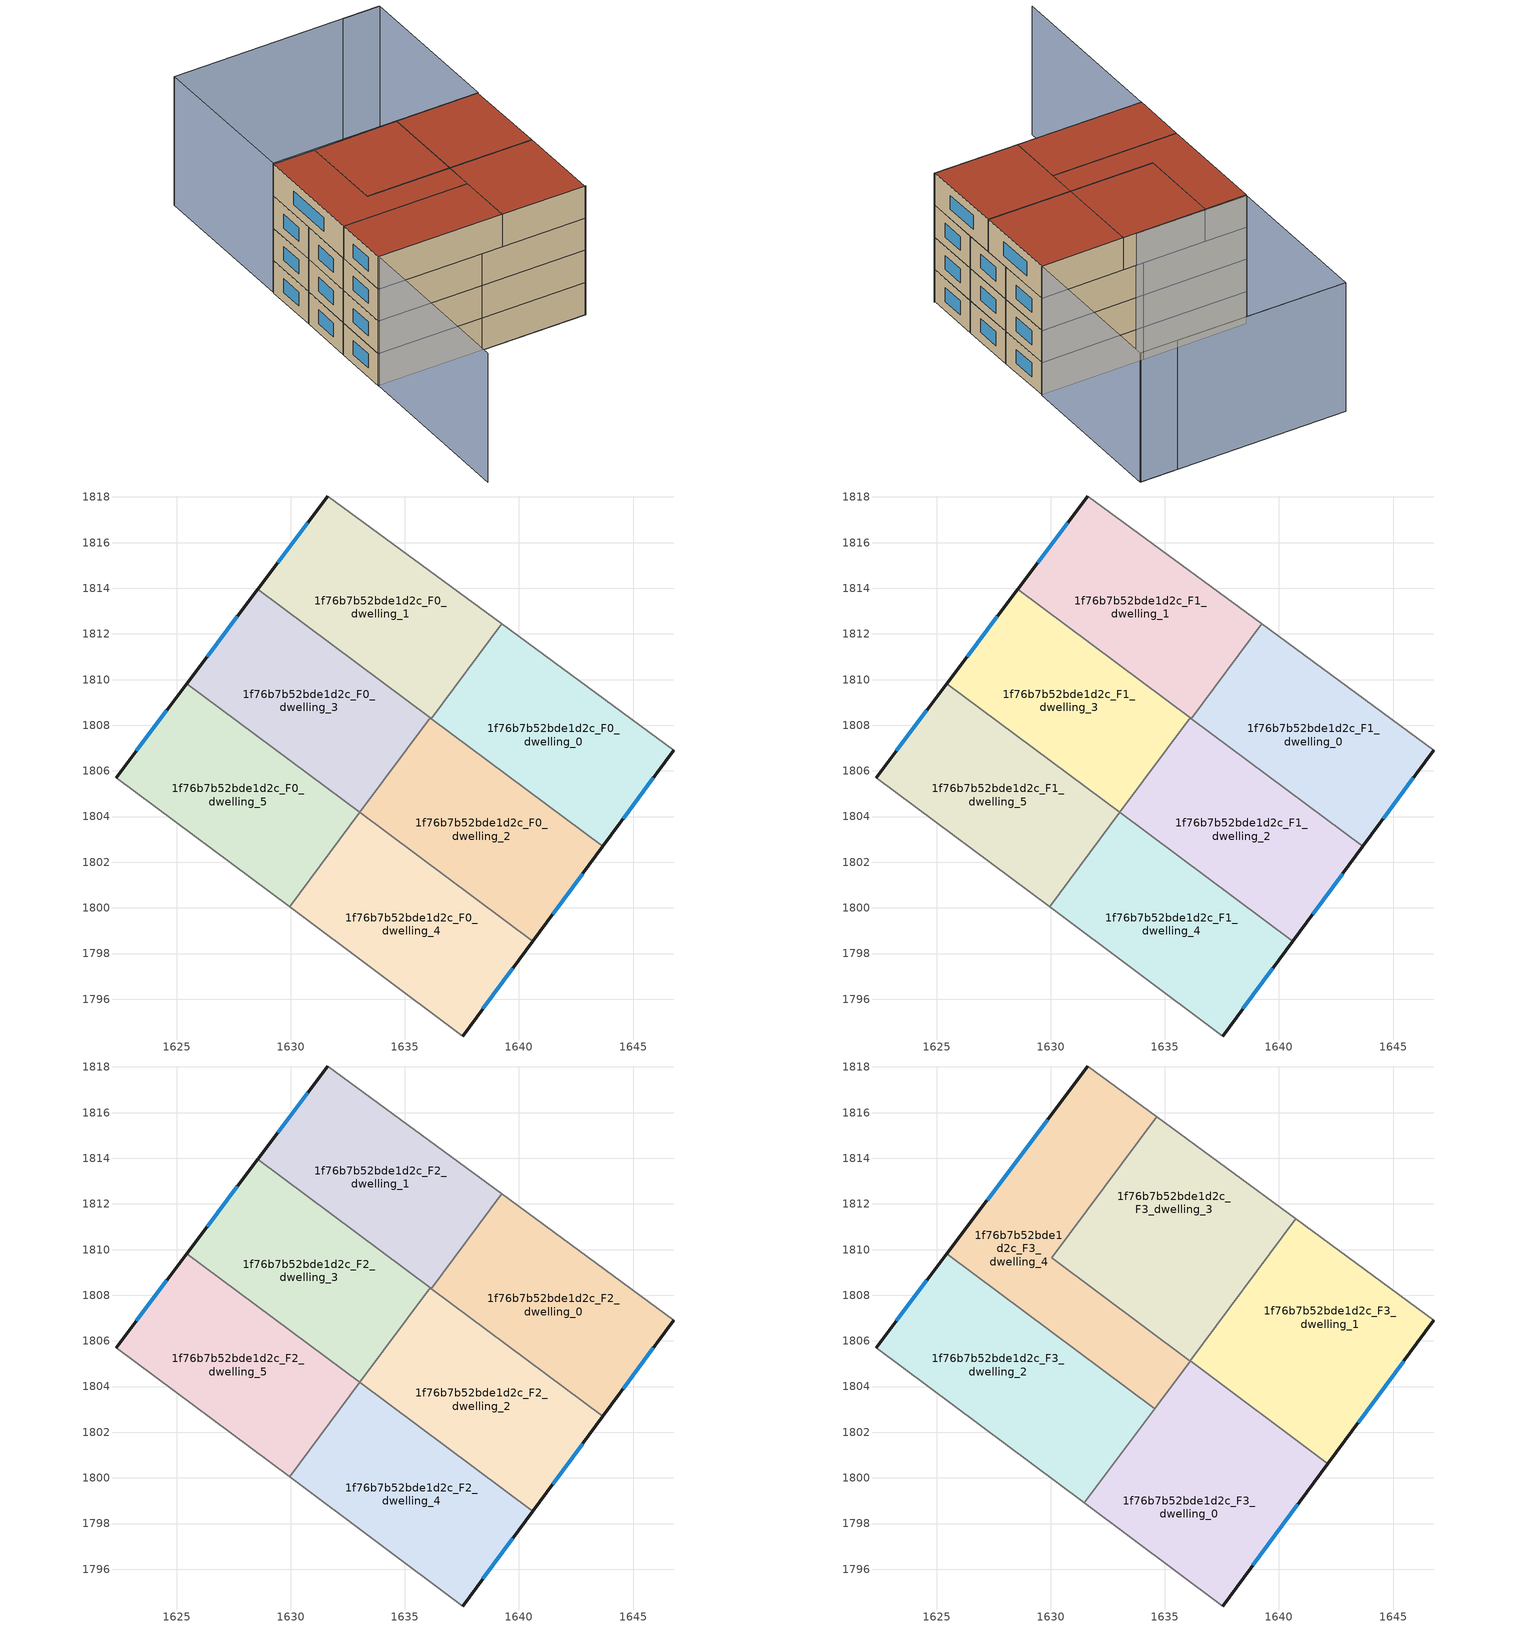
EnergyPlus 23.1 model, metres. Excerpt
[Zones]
1f76b7b52bde1d2c_F0_dwelling_0
 floor ground (EU_floor_Construction): 1646.78,1806.91 1643.67,1802.69 1636.16,1808.29 1639.25,1812.44 z0
 wall outside (EU_wall_Construction): 1643.67,1802.69 1646.78,1806.91 z0:3
 wall to 1f76b7b52bde1d2c_F0_dwelling_1 (EU_wall_Construction): 1639.25,1812.44 1636.16,1808.29 z0:3
 wall adiabatic (EU_wall_Construction): 1646.78,1806.91 1639.25,1812.44 z0:3
 wall to 1f76b7b52bde1d2c_F0_dwelling_2 (EU_wall_Construction): 1636.16,1808.29 1643.67,1802.69 z0:3
 window (EU_Window_Construction): 1644.56,1803.9 1645.89,1805.71 z0.86:2.14
1f76b7b52bde1d2c_F0_dwelling_1
 floor ground (EU_floor_Construction): 1639.25,1812.44 1636.16,1808.29 1628.56,1813.96 1631.63,1818.04 z0
 wall outside (EU_wall_Construction): 1631.63,1818.04 1628.56,1813.96 z0:3
 wall adiabatic (EU_wall_Construction): 1639.25,1812.44 1631.63,1818.04 z0:3
 wall to 1f76b7b52bde1d2c_F0_dwelling_3 (EU_wall_Construction): 1628.56,1813.96 1636.11,1808.32 z0:3
 wall to 1f76b7b52bde1d2c_F0_dwelling_2 (EU_wall_Construction): 1636.11,1808.32 1636.16,1808.29 z0:3
 window (EU_Window_Construction): 1630.75,1816.87 1629.43,1815.12 z0.86:2.14
1f76b7b52bde1d2c_F0_dwelling_2
 floor ground (EU_floor_Construction): 1643.67,1802.69 1640.6,1798.54 1633.03,1804.18 1636.11,1808.32 z0
 wall outside (EU_wall_Construction): 1640.6,1798.54 1643.67,1802.69 z0:3
 wall to 1f76b7b52bde1d2c_F0_dwelling_3 (EU_wall_Construction): 1636.11,1808.32 1633.03,1804.18 z0:3
 wall to 1f76b7b52bde1d2c_F0_dwelling_4 (EU_wall_Construction): 1633.03,1804.18 1640.6,1798.54 z0:3
 window (EU_Window_Construction): 1641.48,1799.72 1642.79,1801.5 z0.86:2.14
1f76b7b52bde1d2c_F0_dwelling_3
 floor ground (EU_floor_Construction): 1636.11,1808.32 1633.03,1804.18 1625.45,1809.83 1628.56,1813.96 z0
 wall outside (EU_wall_Construction): 1628.56,1813.96 1625.45,1809.83 z0:3
 wall to 1f76b7b52bde1d2c_F0_dwelling_5 (EU_wall_Construction): 1625.45,1809.83 1633.03,1804.18 z0:3
 window (EU_Window_Construction): 1627.67,1812.78 1626.34,1811.01 z0.86:2.14
1f76b7b52bde1d2c_F0_dwelling_4
 floor ground (EU_floor_Construction): 1640.6,1798.54 1637.55,1794.39 1629.95,1800.05 1633.03,1804.18 z0
 wall outside (EU_wall_Construction): 1637.55,1794.39 1640.6,1798.54 z0:3
 wall to 1f76b7b52bde1d2c_F0_dwelling_5 (EU_wall_Construction): 1633.03,1804.18 1629.95,1800.05 z0:3
 wall adiabatic (EU_wall_Construction): 1629.95,1800.05 1637.55,1794.39 z0:3
 window (EU_Window_Construction): 1638.42,1795.57 1639.73,1797.35 z0.86:2.14
1f76b7b52bde1d2c_F0_dwelling_5
 floor ground (EU_floor_Construction): 1633.03,1804.18 1629.95,1800.05 1622.36,1805.71 1625.45,1809.83 z0
 wall outside (EU_wall_Construction): 1625.45,1809.83 1622.36,1805.71 z0:3
 wall adiabatic (EU_wall_Construction): 1622.36,1805.71 1629.95,1800.05 z0:3
 window (EU_Window_Construction): 1624.57,1808.65 1623.24,1806.89 z0.86:2.14
1f76b7b52bde1d2c_F1_dwelling_0
 floor to 1f76b7b52bde1d2c_F0_dwelling_0 (EU_floor_Construction): 1646.78,1806.91 1643.67,1802.69 1636.16,1808.29 1639.25,1812.44 z3
 wall outside (EU_wall_Construction): 1643.67,1802.69 1646.78,1806.91 z3:6
 wall to 1f76b7b52bde1d2c_F1_dwelling_1 (EU_wall_Construction): 1639.25,1812.44 1636.16,1808.29 z3:6
 wall adiabatic (EU_wall_Construction): 1646.78,1806.91 1639.25,1812.44 z3:6
 wall to 1f76b7b52bde1d2c_F1_dwelling_2 (EU_wall_Construction): 1636.16,1808.29 1643.67,1802.69 z3:6
 window (EU_Window_Construction): 1644.56,1803.9 1645.89,1805.71 z3.86:5.14
1f76b7b52bde1d2c_F1_dwelling_1
 floor to 1f76b7b52bde1d2c_F0_dwelling_1 (EU_floor_Construction): 1639.25,1812.44 1636.16,1808.29 1628.56,1813.96 1631.63,1818.04 z3
 wall outside (EU_wall_Construction): 1631.63,1818.04 1628.56,1813.96 z3:6
 wall adiabatic (EU_wall_Construction): 1639.25,1812.44 1631.63,1818.04 z3:6
 wall to 1f76b7b52bde1d2c_F1_dwelling_3 (EU_wall_Construction): 1628.56,1813.96 1636.11,1808.32 z3:6
 wall to 1f76b7b52bde1d2c_F1_dwelling_2 (EU_wall_Construction): 1636.11,1808.32 1636.16,1808.29 z3:6
 window (EU_Window_Construction): 1630.75,1816.87 1629.43,1815.12 z3.86:5.14
1f76b7b52bde1d2c_F1_dwelling_2
 floor to 1f76b7b52bde1d2c_F0_dwelling_2 (EU_floor_Construction): 1643.67,1802.69 1640.6,1798.54 1633.03,1804.18 1636.11,1808.32 z3
 wall outside (EU_wall_Construction): 1640.6,1798.54 1643.67,1802.69 z3:6
 wall to 1f76b7b52bde1d2c_F1_dwelling_3 (EU_wall_Construction): 1636.11,1808.32 1633.03,1804.18 z3:6
 wall to 1f76b7b52bde1d2c_F1_dwelling_4 (EU_wall_Construction): 1633.03,1804.18 1640.6,1798.54 z3:6
 window (EU_Window_Construction): 1641.48,1799.72 1642.79,1801.5 z3.86:5.14
1f76b7b52bde1d2c_F1_dwelling_3
 floor to 1f76b7b52bde1d2c_F0_dwelling_3 (EU_floor_Construction): 1636.11,1808.32 1633.03,1804.18 1625.45,1809.83 1628.56,1813.96 z3
 wall outside (EU_wall_Construction): 1628.56,1813.96 1625.45,1809.83 z3:6
 wall to 1f76b7b52bde1d2c_F1_dwelling_5 (EU_wall_Construction): 1625.45,1809.83 1633.03,1804.18 z3:6
 window (EU_Window_Construction): 1627.67,1812.78 1626.34,1811.01 z3.86:5.14
1f76b7b52bde1d2c_F1_dwelling_4
 floor to 1f76b7b52bde1d2c_F0_dwelling_4 (EU_floor_Construction): 1640.6,1798.54 1637.55,1794.39 1629.95,1800.05 1633.03,1804.18 z3
 wall outside (EU_wall_Construction): 1637.55,1794.39 1640.6,1798.54 z3:6
 wall to 1f76b7b52bde1d2c_F1_dwelling_5 (EU_wall_Construction): 1633.03,1804.18 1629.95,1800.05 z3:6
 wall adiabatic (EU_wall_Construction): 1629.95,1800.05 1637.55,1794.39 z3:6
 window (EU_Window_Construction): 1638.42,1795.57 1639.73,1797.35 z3.86:5.14
1f76b7b52bde1d2c_F1_dwelling_5
 floor to 1f76b7b52bde1d2c_F0_dwelling_5 (EU_floor_Construction): 1633.03,1804.18 1629.95,1800.05 1622.36,1805.71 1625.45,1809.83 z3
 wall outside (EU_wall_Construction): 1625.45,1809.83 1622.36,1805.71 z3:6
 wall adiabatic (EU_wall_Construction): 1622.36,1805.71 1629.95,1800.05 z3:6
 window (EU_Window_Construction): 1624.57,1808.65 1623.24,1806.89 z3.86:5.14
1f76b7b52bde1d2c_F2_dwelling_0
 floor to 1f76b7b52bde1d2c_F1_dwelling_0 (EU_floor_Construction): 1646.78,1806.91 1643.67,1802.69 1636.16,1808.29 1639.25,1812.44 z6
 wall outside (EU_wall_Construction): 1643.67,1802.69 1646.78,1806.91 z6:9
 wall to 1f76b7b52bde1d2c_F2_dwelling_1 (EU_wall_Construction): 1639.25,1812.44 1636.16,1808.29 z6:9
 wall adiabatic (EU_wall_Construction): 1646.78,1806.91 1639.25,1812.44 z6:9
 wall to 1f76b7b52bde1d2c_F2_dwelling_2 (EU_wall_Construction): 1636.16,1808.29 1643.67,1802.69 z6:9
 window (EU_Window_Construction): 1644.56,1803.9 1645.89,1805.71 z6.86:8.14
1f76b7b52bde1d2c_F2_dwelling_1
 floor to 1f76b7b52bde1d2c_F1_dwelling_1 (EU_floor_Construction): 1639.25,1812.44 1636.16,1808.29 1628.56,1813.96 1631.63,1818.04 z6
 wall outside (EU_wall_Construction): 1631.63,1818.04 1628.56,1813.96 z6:9
 wall adiabatic (EU_wall_Construction): 1639.25,1812.44 1631.63,1818.04 z6:9
 wall to 1f76b7b52bde1d2c_F2_dwelling_3 (EU_wall_Construction): 1628.56,1813.96 1636.11,1808.32 z6:9
 wall to 1f76b7b52bde1d2c_F2_dwelling_2 (EU_wall_Construction): 1636.11,1808.32 1636.16,1808.29 z6:9
 window (EU_Window_Construction): 1630.75,1816.87 1629.43,1815.12 z6.86:8.14
1f76b7b52bde1d2c_F2_dwelling_2
 floor to 1f76b7b52bde1d2c_F1_dwelling_2 (EU_floor_Construction): 1643.67,1802.69 1640.6,1798.54 1633.03,1804.18 1636.11,1808.32 z6
 wall outside (EU_wall_Construction): 1640.6,1798.54 1643.67,1802.69 z6:9
 wall to 1f76b7b52bde1d2c_F2_dwelling_3 (EU_wall_Construction): 1636.11,1808.32 1633.03,1804.18 z6:9
 wall to 1f76b7b52bde1d2c_F2_dwelling_4 (EU_wall_Construction): 1633.03,1804.18 1640.6,1798.54 z6:9
 window (EU_Window_Construction): 1641.48,1799.72 1642.79,1801.5 z6.86:8.14
 ceiling adiabatic (EU_roof_Construction): 1636.1,1805.12 1637.64,1807.18 1636.11,1808.32 1634.57,1806.26 z9
1f76b7b52bde1d2c_F2_dwelling_3
 floor to 1f76b7b52bde1d2c_F1_dwelling_3 (EU_floor_Construction): 1636.11,1808.32 1633.03,1804.18 1625.45,1809.83 1628.56,1813.96 z6
 wall outside (EU_wall_Construction): 1628.56,1813.96 1625.45,1809.83 z6:9
 wall to 1f76b7b52bde1d2c_F2_dwelling_5 (EU_wall_Construction): 1625.45,1809.83 1633.03,1804.18 z6:9
 window (EU_Window_Construction): 1627.67,1812.78 1626.34,1811.01 z6.86:8.14
 ceiling adiabatic (EU_roof_Construction): 1634.57,1806.26 1636.11,1808.32 1631.58,1811.7 1630.05,1809.63 z9
1f76b7b52bde1d2c_F2_dwelling_4
 floor to 1f76b7b52bde1d2c_F1_dwelling_4 (EU_floor_Construction): 1640.6,1798.54 1637.55,1794.39 1629.95,1800.05 1633.03,1804.18 z6
 wall outside (EU_wall_Construction): 1637.55,1794.39 1640.6,1798.54 z6:9
 wall to 1f76b7b52bde1d2c_F2_dwelling_5 (EU_wall_Construction): 1633.03,1804.18 1629.95,1800.05 z6:9
 wall adiabatic (EU_wall_Construction): 1629.95,1800.05 1637.55,1794.39 z6:9
 window (EU_Window_Construction): 1638.42,1795.57 1639.73,1797.35 z6.86:8.14
1f76b7b52bde1d2c_F2_dwelling_5
 floor to 1f76b7b52bde1d2c_F1_dwelling_5 (EU_floor_Construction): 1633.03,1804.18 1629.95,1800.05 1622.36,1805.71 1625.45,1809.83 z6
 wall outside (EU_wall_Construction): 1625.45,1809.83 1622.36,1805.71 z6:9
 wall adiabatic (EU_wall_Construction): 1622.36,1805.71 1629.95,1800.05 z6:9
 window (EU_Window_Construction): 1624.57,1808.65 1623.24,1806.89 z6.86:8.14
1f76b7b52bde1d2c_F3_dwelling_0
 floor to 1f76b7b52bde1d2c_F2_dwelling_4 (EU_floor_Construction): 1640.6,1798.54 1637.55,1794.39 1631.48,1798.92 1634.56,1803.04 z9
 floor to 1f76b7b52bde1d2c_F2_dwelling_2 (EU_floor_Construction): 1642.14,1800.62 1640.6,1798.54 1634.56,1803.04 1636.1,1805.12 z9
 wall outside (EU_wall_Construction): 1637.55,1794.39 1642.14,1800.62 z9:12
 wall adiabatic (EU_wall_Construction): 1631.48,1798.92 1637.55,1794.39 z9:12
 wall to 1f76b7b52bde1d2c_F3_dwelling_2 (EU_wall_Construction): 1634.55,1803.04 1631.48,1798.92 z9:12
 wall to 1f76b7b52bde1d2c_F3_dwelling_1 (EU_wall_Construction): 1642.14,1800.62 1636.1,1805.12 z9:12
 wall to 1f76b7b52bde1d2c_F3_dwelling_4 (EU_wall_Construction): 1636.1,1805.12 1634.55,1803.04 z9:12
 window (EU_Window_Construction): 1638.86,1796.17 1640.83,1798.84 z9.86:11.14
 roof outside (EU_roof_Construction): 1637.55,1794.39 1642.14,1800.62 1636.1,1805.12 1631.48,1798.92 z12
1f76b7b52bde1d2c_F3_dwelling_1
 floor to 1f76b7b52bde1d2c_F2_dwelling_0 (EU_floor_Construction): 1646.78,1806.91 1643.67,1802.69 1637.64,1807.18 1640.74,1811.34 z9
 floor to 1f76b7b52bde1d2c_F2_dwelling_2 (EU_floor_Construction): 1643.67,1802.69 1642.14,1800.62 1636.1,1805.12 1637.64,1807.18 z9
 wall outside (EU_wall_Construction): 1642.14,1800.62 1646.78,1806.91 z9:12
 wall adiabatic (EU_wall_Construction): 1646.78,1806.91 1640.74,1811.34 z9:12
 wall to 1f76b7b52bde1d2c_F3_dwelling_3 (EU_wall_Construction): 1640.74,1811.34 1636.1,1805.12 z9:12
 window (EU_Window_Construction): 1643.47,1802.42 1645.45,1805.12 z9.86:11.14
 roof outside (EU_roof_Construction): 1642.14,1800.62 1646.78,1806.91 1640.74,1811.34 1636.1,1805.12 z12
1f76b7b52bde1d2c_F3_dwelling_2
 floor to 1f76b7b52bde1d2c_F2_dwelling_5 (EU_floor_Construction): 1633.03,1804.18 1629.95,1800.05 1622.36,1805.71 1625.45,1809.83 z9
 floor to 1f76b7b52bde1d2c_F2_dwelling_4 (EU_floor_Construction): 1634.55,1803.04 1631.48,1798.92 1629.95,1800.05 1633.03,1804.18 z9
 wall outside (EU_wall_Construction): 1625.45,1809.83 1622.36,1805.71 z9:12
 wall to 1f76b7b52bde1d2c_F3_dwelling_4 (EU_wall_Construction): 1634.55,1803.04 1625.45,1809.83 z9:12
 wall adiabatic (EU_wall_Construction): 1622.36,1805.71 1631.48,1798.92 z9:12
 window (EU_Window_Construction): 1624.57,1808.65 1623.24,1806.89 z9.86:11.14
 roof outside (EU_roof_Construction): 1631.48,1798.92 1634.55,1803.04 1625.45,1809.83 1622.36,1805.71 z12
1f76b7b52bde1d2c_F3_dwelling_3
 floor to 1f76b7b52bde1d2c_F2_dwelling_1 (EU_floor_Construction): 1639.25,1812.44 1636.16,1808.29 1631.58,1811.7 1634.65,1815.82 z9
 floor to 1f76b7b52bde1d2c_F2_dwelling_0 (EU_floor_Construction): 1640.74,1811.34 1637.64,1807.18 1636.16,1808.29 1639.25,1812.44 z9
 floor adiabatic (EU_floor_Construction): 1637.64,1807.18 1636.1,1805.12 1630.05,1809.63 1631.58,1811.7 z9
 wall to 1f76b7b52bde1d2c_F3_dwelling_4 (EU_wall_Construction): 1634.66,1815.82 1630.05,1809.63 1636.1,1805.12 z9:12
 wall adiabatic (EU_wall_Construction): 1640.74,1811.34 1634.66,1815.82 z9:12
 roof outside (EU_roof_Construction): 1636.1,1805.12 1640.74,1811.34 1634.66,1815.82 1630.05,1809.63 z12
1f76b7b52bde1d2c_F3_dwelling_4
 floor to 1f76b7b52bde1d2c_F2_dwelling_2 (EU_floor_Construction): 1636.1,1805.12 1634.56,1803.04 1633.03,1804.18 1634.57,1806.26 z9
 floor to 1f76b7b52bde1d2c_F2_dwelling_3 (EU_floor_Construction): 1631.58,1811.7 1630.05,1809.63 1634.57,1806.26 1633.03,1804.18 1625.45,1809.83 1628.56,1813.96 z9
 floor to 1f76b7b52bde1d2c_F2_dwelling_1 (EU_floor_Construction): 1634.65,1815.82 1631.58,1811.7 1628.56,1813.96 1631.63,1818.04 z9
 wall outside (EU_wall_Construction): 1631.63,1818.04 1625.45,1809.83 z9:12
 wall adiabatic (EU_wall_Construction): 1634.66,1815.82 1631.63,1818.04 z9:12
 window (EU_Window_Construction): 1629.86,1815.69 1627.22,1812.17 z9.86:11.14
 roof outside (EU_roof_Construction): 1634.55,1803.04 1636.1,1805.12 1630.05,1809.63 1634.66,1815.82 1631.63,1818.04 1625.45,1809.83 z12
shading: 1612.78,1792.83 1622.41,1805.71 / 1622.41,1805.71 1637.62,1794.34 / 1655.4,1818.57 1640.36,1829.78 / 1646.81,1806.89 1631.7,1818.15 / 1631.7,1818.15 1640.37,1829.77 / 1640.37,1829.77 1655.47,1818.51 / 1655.47,1818.51 1646.81,1806.89 z0:12
[Building]
EU S2 Campaign: North Axis=0; Terrain=City; Solar Distribution=FullExterior
[Site:Location]
Helsinki-Vantaa.AP: Latitude=60.317; Longitude=24.963; Time Zone=2; Elevation=54.6
[SizingPeriod:WeatherFileDays]
AnnualSizingPeriod: Begin Month=1; Begin Day of Month=1; End Month=12; End Day of Month=31; Day of Week for Start Day=Monday; Use Weather File Daylight Saving Period=No; Use Weather File Rain and Snow Indicators=No
[MATERIAL]
EU_InternalMass_Material: Roughness=MediumRough; Thickness=0.1; Conductivity=1; Density=1800; Specific Heat=900; Thermal Absorptance=0.9; Solar Absorptance=0.7; Visible Absorptance=0.7
[MATERIAL:NOMASS] Roughness=MediumRough; Thermal Absorptance=0.9; Solar Absorptance=0.7; Visible Absorptance=0.7
Name | Thermal Resistance
EU_wall_NoMass | 1.10183
EU_roof_NoMass; EU_floor_NoMass | 1.70606
[WINDOWMATERIAL:SIMPLEGLAZINGSYSTEM]
EU_Window_SimpleGlazing: UFactor=3.11035; Solar Heat Gain Coefficient=0.8; Visible Transmittance=0.8
[CONSTRUCTION]
EU_wall_Construction: EU_wall_NoMass
EU_roof_Construction: EU_roof_NoMass
EU_floor_Construction: EU_floor_NoMass
EU_Window_Construction: EU_Window_SimpleGlazing
EU_InternalMass_Construction: EU_InternalMass_Material
[ZONE] Type=1; Multiplier=1; Ceiling Height=autocalculate; Floor Area=autocalculate; Part of Total Floor Area=Yes
Name | Volume
1f76b7b52bde1d2c_F0_dwelling_0; 1f76b7b52bde1d2c_F1_dwelling_0; 1f76b7b52bde1d2c_F2_dwelling_0 | 146.16
1f76b7b52bde1d2c_F3_dwelling_0 | 175.397
1f76b7b52bde1d2c_F0_dwelling_1; 1f76b7b52bde1d2c_F1_dwelling_1; 1f76b7b52bde1d2c_F2_dwelling_1 | 146.157
1f76b7b52bde1d2c_F3_dwelling_1 | 175.408
1f76b7b52bde1d2c_F0_dwelling_2; 1f76b7b52bde1d2c_F1_dwelling_2; 1f76b7b52bde1d2c_F2_dwelling_2 | 146.158
1f76b7b52bde1d2c_F3_dwelling_2 | 175.398
1f76b7b52bde1d2c_F0_dwelling_3; 1f76b7b52bde1d2c_F1_dwelling_3; 1f76b7b52bde1d2c_F2_dwelling_3 | 146.162
1f76b7b52bde1d2c_F3_dwelling_3 | 175.367
1f76b7b52bde1d2c_F0_dwelling_4; 1f76b7b52bde1d2c_F1_dwelling_4; 1f76b7b52bde1d2c_F2_dwelling_4 | 146.154
1f76b7b52bde1d2c_F3_dwelling_4 | 175.4
1f76b7b52bde1d2c_F0_dwelling_5; 1f76b7b52bde1d2c_F1_dwelling_5; 1f76b7b52bde1d2c_F2_dwelling_5 | 146.142
[INTERNALMASS] Construction=EU_InternalMass_Construction
Name | Zone or ZoneList | Surface Area
1f76b7b52bde1d2c_F0_dwelling_0_EU_InternalMass | 1f76b7b52bde1d2c_F0_dwelling_0 | 48.7199
1f76b7b52bde1d2c_F0_dwelling_1_EU_InternalMass | 1f76b7b52bde1d2c_F0_dwelling_1 | 48.7192
1f76b7b52bde1d2c_F0_dwelling_2_EU_InternalMass | 1f76b7b52bde1d2c_F0_dwelling_2 | 48.7195
1f76b7b52bde1d2c_F0_dwelling_3_EU_InternalMass | 1f76b7b52bde1d2c_F0_dwelling_3 | 48.7208
1f76b7b52bde1d2c_F0_dwelling_4_EU_InternalMass | 1f76b7b52bde1d2c_F0_dwelling_4 | 48.7181
1f76b7b52bde1d2c_F0_dwelling_5_EU_InternalMass | 1f76b7b52bde1d2c_F0_dwelling_5 | 48.714
1f76b7b52bde1d2c_F1_dwelling_0_EU_InternalMass | 1f76b7b52bde1d2c_F1_dwelling_0 | 48.7199
1f76b7b52bde1d2c_F1_dwelling_1_EU_InternalMass | 1f76b7b52bde1d2c_F1_dwelling_1 | 48.7192
1f76b7b52bde1d2c_F1_dwelling_2_EU_InternalMass | 1f76b7b52bde1d2c_F1_dwelling_2 | 48.7195
1f76b7b52bde1d2c_F1_dwelling_3_EU_InternalMass | 1f76b7b52bde1d2c_F1_dwelling_3 | 48.7208
1f76b7b52bde1d2c_F1_dwelling_4_EU_InternalMass | 1f76b7b52bde1d2c_F1_dwelling_4 | 48.7181
1f76b7b52bde1d2c_F1_dwelling_5_EU_InternalMass | 1f76b7b52bde1d2c_F1_dwelling_5 | 48.714
1f76b7b52bde1d2c_F2_dwelling_0_EU_InternalMass | 1f76b7b52bde1d2c_F2_dwelling_0 | 48.7199
1f76b7b52bde1d2c_F2_dwelling_1_EU_InternalMass | 1f76b7b52bde1d2c_F2_dwelling_1 | 48.7192
1f76b7b52bde1d2c_F2_dwelling_2_EU_InternalMass | 1f76b7b52bde1d2c_F2_dwelling_2 | 48.7195
1f76b7b52bde1d2c_F2_dwelling_3_EU_InternalMass | 1f76b7b52bde1d2c_F2_dwelling_3 | 48.7208
1f76b7b52bde1d2c_F2_dwelling_4_EU_InternalMass | 1f76b7b52bde1d2c_F2_dwelling_4 | 48.7181
1f76b7b52bde1d2c_F2_dwelling_5_EU_InternalMass | 1f76b7b52bde1d2c_F2_dwelling_5 | 48.714
1f76b7b52bde1d2c_F3_dwelling_0_EU_InternalMass | 1f76b7b52bde1d2c_F3_dwelling_0 | 58.465
1f76b7b52bde1d2c_F3_dwelling_1_EU_InternalMass | 1f76b7b52bde1d2c_F3_dwelling_1 | 58.4688
1f76b7b52bde1d2c_F3_dwelling_2_EU_InternalMass | 1f76b7b52bde1d2c_F3_dwelling_2 | 58.4639
1f76b7b52bde1d2c_F3_dwelling_3_EU_InternalMass | 1f76b7b52bde1d2c_F3_dwelling_3 | 58.4554
1f76b7b52bde1d2c_F3_dwelling_4_EU_InternalMass | 1f76b7b52bde1d2c_F3_dwelling_4 | 58.4663
[OTHEREQUIPMENT] Fuel Type=Electricity; Design Level Calculation Method=Watts/Area; Power per Zone Floor Area=1; Fraction Latent=0; Fraction Radiant=0; Fraction Lost=0; Carbon Dioxide Generation Rate=0; EndUse Subcategory=EU_Step8_InternalGains
Name | Zone or ZoneList or Space or SpaceList | Schedule
EU_Step8_InternalGain_1f76b7b52bde1d2c_F0_dwelling_0_f000 | 1f76b7b52bde1d2c_F0_dwelling_0 | EU_Step8_GainSchedule_1f76b7b52bde1d2c_F0_dwelling_0_f000
EU_Step8_InternalGain_1f76b7b52bde1d2c_F0_dwelling_1_f000 | 1f76b7b52bde1d2c_F0_dwelling_1 | EU_Step8_GainSchedule_1f76b7b52bde1d2c_F0_dwelling_1_f000
EU_Step8_InternalGain_1f76b7b52bde1d2c_F0_dwelling_2_f000 | 1f76b7b52bde1d2c_F0_dwelling_2 | EU_Step8_GainSchedule_1f76b7b52bde1d2c_F0_dwelling_2_f000
EU_Step8_InternalGain_1f76b7b52bde1d2c_F0_dwelling_3_f000 | 1f76b7b52bde1d2c_F0_dwelling_3 | EU_Step8_GainSchedule_1f76b7b52bde1d2c_F0_dwelling_3_f000
EU_Step8_InternalGain_1f76b7b52bde1d2c_F0_dwelling_4_f000 | 1f76b7b52bde1d2c_F0_dwelling_4 | EU_Step8_GainSchedule_1f76b7b52bde1d2c_F0_dwelling_4_f000
EU_Step8_InternalGain_1f76b7b52bde1d2c_F0_dwelling_5_f000 | 1f76b7b52bde1d2c_F0_dwelling_5 | EU_Step8_GainSchedule_1f76b7b52bde1d2c_F0_dwelling_5_f000
EU_Step8_InternalGain_1f76b7b52bde1d2c_F1_dwelling_0_f000 | 1f76b7b52bde1d2c_F1_dwelling_0 | EU_Step8_GainSchedule_1f76b7b52bde1d2c_F1_dwelling_0_f000
EU_Step8_InternalGain_1f76b7b52bde1d2c_F1_dwelling_1_f000 | 1f76b7b52bde1d2c_F1_dwelling_1 | EU_Step8_GainSchedule_1f76b7b52bde1d2c_F1_dwelling_1_f000
EU_Step8_InternalGain_1f76b7b52bde1d2c_F1_dwelling_2_f000 | 1f76b7b52bde1d2c_F1_dwelling_2 | EU_Step8_GainSchedule_1f76b7b52bde1d2c_F1_dwelling_2_f000
EU_Step8_InternalGain_1f76b7b52bde1d2c_F1_dwelling_3_f000 | 1f76b7b52bde1d2c_F1_dwelling_3 | EU_Step8_GainSchedule_1f76b7b52bde1d2c_F1_dwelling_3_f000
EU_Step8_InternalGain_1f76b7b52bde1d2c_F1_dwelling_4_f000 | 1f76b7b52bde1d2c_F1_dwelling_4 | EU_Step8_GainSchedule_1f76b7b52bde1d2c_F1_dwelling_4_f000
EU_Step8_InternalGain_1f76b7b52bde1d2c_F1_dwelling_5_f000 | 1f76b7b52bde1d2c_F1_dwelling_5 | EU_Step8_GainSchedule_1f76b7b52bde1d2c_F1_dwelling_5_f000
EU_Step8_InternalGain_1f76b7b52bde1d2c_F2_dwelling_0_f000 | 1f76b7b52bde1d2c_F2_dwelling_0 | EU_Step8_GainSchedule_1f76b7b52bde1d2c_F2_dwelling_0_f000
EU_Step8_InternalGain_1f76b7b52bde1d2c_F2_dwelling_1_f000 | 1f76b7b52bde1d2c_F2_dwelling_1 | EU_Step8_GainSchedule_1f76b7b52bde1d2c_F2_dwelling_1_f000
EU_Step8_InternalGain_1f76b7b52bde1d2c_F2_dwelling_2_f000 | 1f76b7b52bde1d2c_F2_dwelling_2 | EU_Step8_GainSchedule_1f76b7b52bde1d2c_F2_dwelling_2_f000
EU_Step8_InternalGain_1f76b7b52bde1d2c_F2_dwelling_3_f000 | 1f76b7b52bde1d2c_F2_dwelling_3 | EU_Step8_GainSchedule_1f76b7b52bde1d2c_F2_dwelling_3_f000
EU_Step8_InternalGain_1f76b7b52bde1d2c_F2_dwelling_4_f000 | 1f76b7b52bde1d2c_F2_dwelling_4 | EU_Step8_GainSchedule_1f76b7b52bde1d2c_F2_dwelling_4_f000
EU_Step8_InternalGain_1f76b7b52bde1d2c_F2_dwelling_5_f000 | 1f76b7b52bde1d2c_F2_dwelling_5 | EU_Step8_GainSchedule_1f76b7b52bde1d2c_F2_dwelling_5_f000
EU_Step8_InternalGain_1f76b7b52bde1d2c_F3_dwelling_0_f000 | 1f76b7b52bde1d2c_F3_dwelling_0 | EU_Step8_GainSchedule_1f76b7b52bde1d2c_F3_dwelling_0_f000
EU_Step8_InternalGain_1f76b7b52bde1d2c_F3_dwelling_1_f000 | 1f76b7b52bde1d2c_F3_dwelling_1 | EU_Step8_GainSchedule_1f76b7b52bde1d2c_F3_dwelling_1_f000
EU_Step8_InternalGain_1f76b7b52bde1d2c_F3_dwelling_2_f000 | 1f76b7b52bde1d2c_F3_dwelling_2 | EU_Step8_GainSchedule_1f76b7b52bde1d2c_F3_dwelling_2_f000
EU_Step8_InternalGain_1f76b7b52bde1d2c_F3_dwelling_3_f000 | 1f76b7b52bde1d2c_F3_dwelling_3 | EU_Step8_GainSchedule_1f76b7b52bde1d2c_F3_dwelling_3_f000
EU_Step8_InternalGain_1f76b7b52bde1d2c_F3_dwelling_4_f000 | 1f76b7b52bde1d2c_F3_dwelling_4 | EU_Step8_GainSchedule_1f76b7b52bde1d2c_F3_dwelling_4_f000
[ZONEVENTILATION:DESIGNFLOWRATE] Schedule=EU_AlwaysOn; Design Flow Rate Calculation Method=AirChanges/Hour; Air Changes per Hour=0.756316; Ventilation Type=Natural; Fan Pressure Rise=0; Fan Total Efficiency=1; Constant Term Coefficient=1; Temperature Term Coefficient=0; Velocity Term Coefficient=0; Velocity Squared Term Coefficient=0; Minimum Indoor Temperature=-100; Maximum Indoor Temperature=100; Delta Temperature=-100; Minimum Outdoor Temperature=-100; Maximum Outdoor Temperature=100; Maximum Wind Speed=40
Name | Zone or ZoneList or Space or SpaceList
EU_ConstantAir_1f76b7b52bde1d2c_F0_dwelling_0 | 1f76b7b52bde1d2c_F0_dwelling_0
EU_ConstantAir_1f76b7b52bde1d2c_F0_dwelling_1 | 1f76b7b52bde1d2c_F0_dwelling_1
EU_ConstantAir_1f76b7b52bde1d2c_F0_dwelling_2 | 1f76b7b52bde1d2c_F0_dwelling_2
EU_ConstantAir_1f76b7b52bde1d2c_F0_dwelling_3 | 1f76b7b52bde1d2c_F0_dwelling_3
EU_ConstantAir_1f76b7b52bde1d2c_F0_dwelling_4 | 1f76b7b52bde1d2c_F0_dwelling_4
EU_ConstantAir_1f76b7b52bde1d2c_F0_dwelling_5 | 1f76b7b52bde1d2c_F0_dwelling_5
EU_ConstantAir_1f76b7b52bde1d2c_F1_dwelling_0 | 1f76b7b52bde1d2c_F1_dwelling_0
EU_ConstantAir_1f76b7b52bde1d2c_F1_dwelling_1 | 1f76b7b52bde1d2c_F1_dwelling_1
EU_ConstantAir_1f76b7b52bde1d2c_F1_dwelling_2 | 1f76b7b52bde1d2c_F1_dwelling_2
EU_ConstantAir_1f76b7b52bde1d2c_F1_dwelling_3 | 1f76b7b52bde1d2c_F1_dwelling_3
EU_ConstantAir_1f76b7b52bde1d2c_F1_dwelling_4 | 1f76b7b52bde1d2c_F1_dwelling_4
EU_ConstantAir_1f76b7b52bde1d2c_F1_dwelling_5 | 1f76b7b52bde1d2c_F1_dwelling_5
EU_ConstantAir_1f76b7b52bde1d2c_F2_dwelling_0 | 1f76b7b52bde1d2c_F2_dwelling_0
EU_ConstantAir_1f76b7b52bde1d2c_F2_dwelling_1 | 1f76b7b52bde1d2c_F2_dwelling_1
EU_ConstantAir_1f76b7b52bde1d2c_F2_dwelling_2 | 1f76b7b52bde1d2c_F2_dwelling_2
EU_ConstantAir_1f76b7b52bde1d2c_F2_dwelling_3 | 1f76b7b52bde1d2c_F2_dwelling_3
EU_ConstantAir_1f76b7b52bde1d2c_F2_dwelling_4 | 1f76b7b52bde1d2c_F2_dwelling_4
EU_ConstantAir_1f76b7b52bde1d2c_F2_dwelling_5 | 1f76b7b52bde1d2c_F2_dwelling_5
EU_ConstantAir_1f76b7b52bde1d2c_F3_dwelling_0 | 1f76b7b52bde1d2c_F3_dwelling_0
EU_ConstantAir_1f76b7b52bde1d2c_F3_dwelling_1 | 1f76b7b52bde1d2c_F3_dwelling_1
EU_ConstantAir_1f76b7b52bde1d2c_F3_dwelling_2 | 1f76b7b52bde1d2c_F3_dwelling_2
EU_ConstantAir_1f76b7b52bde1d2c_F3_dwelling_3 | 1f76b7b52bde1d2c_F3_dwelling_3
EU_ConstantAir_1f76b7b52bde1d2c_F3_dwelling_4 | 1f76b7b52bde1d2c_F3_dwelling_4
[HVACTEMPLATE:THERMOSTAT] Constant Heating Setpoint=20; Constant Cooling Setpoint=50
EU_HeatOnly_1f76b7b52bde1d2c_F0_dwelling_0; EU_HeatOnly_1f76b7b52bde1d2c_F0_dwelling_1; EU_HeatOnly_1f76b7b52bde1d2c_F0_dwelling_2; EU_HeatOnly_1f76b7b52bde1d2c_F0_dwelling_3; EU_HeatOnly_1f76b7b52bde1d2c_F0_dwelling_4; EU_HeatOnly_1f76b7b52bde1d2c_F0_dwelling_5; EU_HeatOnly_1f76b7b52bde1d2c_F1_dwelling_0; EU_HeatOnly_1f76b7b52bde1d2c_F1_dwelling_1; EU_HeatOnly_1f76b7b52bde1d2c_F1_dwelling_2; EU_HeatOnly_1f76b7b52bde1d2c_F1_dwelling_3; EU_HeatOnly_1f76b7b52bde1d2c_F1_dwelling_4; EU_HeatOnly_1f76b7b52bde1d2c_F1_dwelling_5; EU_HeatOnly_1f76b7b52bde1d2c_F2_dwelling_0; EU_HeatOnly_1f76b7b52bde1d2c_F2_dwelling_1; EU_HeatOnly_1f76b7b52bde1d2c_F2_dwelling_2; EU_HeatOnly_1f76b7b52bde1d2c_F2_dwelling_3; EU_HeatOnly_1f76b7b52bde1d2c_F2_dwelling_4; EU_HeatOnly_1f76b7b52bde1d2c_F2_dwelling_5; EU_HeatOnly_1f76b7b52bde1d2c_F3_dwelling_0; EU_HeatOnly_1f76b7b52bde1d2c_F3_dwelling_1; EU_HeatOnly_1f76b7b52bde1d2c_F3_dwelling_2; EU_HeatOnly_1f76b7b52bde1d2c_F3_dwelling_3; EU_HeatOnly_1f76b7b52bde1d2c_F3_dwelling_4
[HVACTEMPLATE:ZONE:IDEALLOADSAIRSYSTEM] System Availability Schedule=EU_AlwaysOn; Maximum Heating Supply Air Temperature=50; Minimum Cooling Supply Air Temperature=13; Maximum Heating Supply Air Humidity Ratio=0.0156; Minimum Cooling Supply Air Humidity Ratio=0.0077; Heating Limit=NoLimit; Cooling Limit=NoLimit; Heating Availability Schedule=EU_AlwaysOn; Cooling Availability Schedule=EU_CoolingOff; Dehumidification Control Type=ConstantSensibleHeatRatio; Cooling Sensible Heat Ratio=0.7; Dehumidification Setpoint=60; Humidification Control Type=None; Humidification Setpoint=30; Outdoor Air Method=None; Outdoor Air Flow Rate per Person=0.00944; Outdoor Air Flow Rate per Zone Floor Area=0; Outdoor Air Flow Rate per Zone=0; Demand Controlled Ventilation Type=None; Outdoor Air Economizer Type=NoEconomizer; Heat Recovery Type=None; Sensible Heat Recovery Effectiveness=0.7; Latent Heat Recovery Effectiveness=0.65
Name | Template Thermostat
1f76b7b52bde1d2c_F0_dwelling_0 | EU_HeatOnly_1f76b7b52bde1d2c_F0_dwelling_0
1f76b7b52bde1d2c_F0_dwelling_1 | EU_HeatOnly_1f76b7b52bde1d2c_F0_dwelling_1
1f76b7b52bde1d2c_F0_dwelling_2 | EU_HeatOnly_1f76b7b52bde1d2c_F0_dwelling_2
1f76b7b52bde1d2c_F0_dwelling_3 | EU_HeatOnly_1f76b7b52bde1d2c_F0_dwelling_3
1f76b7b52bde1d2c_F0_dwelling_4 | EU_HeatOnly_1f76b7b52bde1d2c_F0_dwelling_4
1f76b7b52bde1d2c_F0_dwelling_5 | EU_HeatOnly_1f76b7b52bde1d2c_F0_dwelling_5
1f76b7b52bde1d2c_F1_dwelling_0 | EU_HeatOnly_1f76b7b52bde1d2c_F1_dwelling_0
1f76b7b52bde1d2c_F1_dwelling_1 | EU_HeatOnly_1f76b7b52bde1d2c_F1_dwelling_1
1f76b7b52bde1d2c_F1_dwelling_2 | EU_HeatOnly_1f76b7b52bde1d2c_F1_dwelling_2
1f76b7b52bde1d2c_F1_dwelling_3 | EU_HeatOnly_1f76b7b52bde1d2c_F1_dwelling_3
1f76b7b52bde1d2c_F1_dwelling_4 | EU_HeatOnly_1f76b7b52bde1d2c_F1_dwelling_4
1f76b7b52bde1d2c_F1_dwelling_5 | EU_HeatOnly_1f76b7b52bde1d2c_F1_dwelling_5
1f76b7b52bde1d2c_F2_dwelling_0 | EU_HeatOnly_1f76b7b52bde1d2c_F2_dwelling_0
1f76b7b52bde1d2c_F2_dwelling_1 | EU_HeatOnly_1f76b7b52bde1d2c_F2_dwelling_1
1f76b7b52bde1d2c_F2_dwelling_2 | EU_HeatOnly_1f76b7b52bde1d2c_F2_dwelling_2
1f76b7b52bde1d2c_F2_dwelling_3 | EU_HeatOnly_1f76b7b52bde1d2c_F2_dwelling_3
1f76b7b52bde1d2c_F2_dwelling_4 | EU_HeatOnly_1f76b7b52bde1d2c_F2_dwelling_4
1f76b7b52bde1d2c_F2_dwelling_5 | EU_HeatOnly_1f76b7b52bde1d2c_F2_dwelling_5
1f76b7b52bde1d2c_F3_dwelling_0 | EU_HeatOnly_1f76b7b52bde1d2c_F3_dwelling_0
1f76b7b52bde1d2c_F3_dwelling_1 | EU_HeatOnly_1f76b7b52bde1d2c_F3_dwelling_1
1f76b7b52bde1d2c_F3_dwelling_2 | EU_HeatOnly_1f76b7b52bde1d2c_F3_dwelling_2
1f76b7b52bde1d2c_F3_dwelling_3 | EU_HeatOnly_1f76b7b52bde1d2c_F3_dwelling_3
1f76b7b52bde1d2c_F3_dwelling_4 | EU_HeatOnly_1f76b7b52bde1d2c_F3_dwelling_4
[SIZING:ZONE] Zone Cooling Design Supply Air Temperature Input Method=SupplyAirTemperature; Zone Cooling Design Supply Air Temperature=13; Zone Heating Design Supply Air Temperature Input Method=SupplyAirTemperature; Zone Heating Design Supply Air Temperature=50; Zone Cooling Design Supply Air Humidity Ratio=0.008; Zone Heating Design Supply Air Humidity Ratio=0.008; Cooling Design Air Flow Method=DesignDay; Cooling Design Air Flow Rate=0; Cooling Minimum Air Flow per Zone Floor Area=0.000762; Cooling Minimum Air Flow=0; Cooling Minimum Air Flow Fraction=0.2; Heating Design Air Flow Method=DesignDay; Heating Design Air Flow Rate=0; Heating Maximum Air Flow per Zone Floor Area=0.002032; Heating Maximum Air Flow=0.141576; Heating Maximum Air Flow Fraction=0.3; Account for Dedicated Outdoor Air System=No; Dedicated Outdoor Air System Control Strategy=NeutralSupplyAir; Dedicated Outdoor Air Low Setpoint Temperature for Design=autosize; Dedicated Outdoor Air High Setpoint Temperature for Design=autosize; Zone Load Sizing Method=Sensible Load Only No Latent Load; Zone Latent Cooling Design Supply Air Humidity Ratio Input Method=HumidityRatioDifference; Zone Cooling Design Supply Air Humidity Ratio Difference=0.005; Zone Latent Heating Design Supply Air Humidity Ratio Input Method=HumidityRatioDifference; Zone Humidification Design Supply Air Humidity Ratio Difference=0.005
1f76b7b52bde1d2c_F0_dwelling_0; 1f76b7b52bde1d2c_F0_dwelling_1; 1f76b7b52bde1d2c_F0_dwelling_2; 1f76b7b52bde1d2c_F0_dwelling_3; 1f76b7b52bde1d2c_F0_dwelling_4; 1f76b7b52bde1d2c_F0_dwelling_5; 1f76b7b52bde1d2c_F1_dwelling_0; 1f76b7b52bde1d2c_F1_dwelling_1; 1f76b7b52bde1d2c_F1_dwelling_2; 1f76b7b52bde1d2c_F1_dwelling_3; 1f76b7b52bde1d2c_F1_dwelling_4; 1f76b7b52bde1d2c_F1_dwelling_5; 1f76b7b52bde1d2c_F2_dwelling_0; 1f76b7b52bde1d2c_F2_dwelling_1; 1f76b7b52bde1d2c_F2_dwelling_2; 1f76b7b52bde1d2c_F2_dwelling_3; 1f76b7b52bde1d2c_F2_dwelling_4; 1f76b7b52bde1d2c_F2_dwelling_5; 1f76b7b52bde1d2c_F3_dwelling_0; 1f76b7b52bde1d2c_F3_dwelling_1; 1f76b7b52bde1d2c_F3_dwelling_2; 1f76b7b52bde1d2c_F3_dwelling_3; 1f76b7b52bde1d2c_F3_dwelling_4
[SCHEDULE:CONSTANT]
Name | Hourly Value
EU_AlwaysOn | 1
EU_CoolingOff | 0
[SCHEDULE:FILE] Column Number=1; Rows to Skip at Top=0; Number of Hours of Data=8760; Column Separator=Comma; Interpolate to Timestep=No; Minutes per Item=60; Adjust Schedule for Daylight Savings=Yes
Name | File
EU_Step8_GainSchedule_1f76b7b52bde1d2c_F0_dwelling_0_f000 | ../../schedules/1f76b7b52bde1d2c/1f76b7b52bde1d2c_F0_dwelling_0_f000_gain.csv
EU_Step8_GainSchedule_1f76b7b52bde1d2c_F0_dwelling_1_f000 | ../../schedules/1f76b7b52bde1d2c/1f76b7b52bde1d2c_F0_dwelling_1_f000_gain.csv
EU_Step8_GainSchedule_1f76b7b52bde1d2c_F0_dwelling_2_f000 | ../../schedules/1f76b7b52bde1d2c/1f76b7b52bde1d2c_F0_dwelling_2_f000_gain.csv
EU_Step8_GainSchedule_1f76b7b52bde1d2c_F0_dwelling_3_f000 | ../../schedules/1f76b7b52bde1d2c/1f76b7b52bde1d2c_F0_dwelling_3_f000_gain.csv
EU_Step8_GainSchedule_1f76b7b52bde1d2c_F0_dwelling_4_f000 | ../../schedules/1f76b7b52bde1d2c/1f76b7b52bde1d2c_F0_dwelling_4_f000_gain.csv
EU_Step8_GainSchedule_1f76b7b52bde1d2c_F0_dwelling_5_f000 | ../../schedules/1f76b7b52bde1d2c/1f76b7b52bde1d2c_F0_dwelling_5_f000_gain.csv
EU_Step8_GainSchedule_1f76b7b52bde1d2c_F1_dwelling_0_f000 | ../../schedules/1f76b7b52bde1d2c/1f76b7b52bde1d2c_F1_dwelling_0_f000_gain.csv
EU_Step8_GainSchedule_1f76b7b52bde1d2c_F1_dwelling_1_f000 | ../../schedules/1f76b7b52bde1d2c/1f76b7b52bde1d2c_F1_dwelling_1_f000_gain.csv
EU_Step8_GainSchedule_1f76b7b52bde1d2c_F1_dwelling_2_f000 | ../../schedules/1f76b7b52bde1d2c/1f76b7b52bde1d2c_F1_dwelling_2_f000_gain.csv
EU_Step8_GainSchedule_1f76b7b52bde1d2c_F1_dwelling_3_f000 | ../../schedules/1f76b7b52bde1d2c/1f76b7b52bde1d2c_F1_dwelling_3_f000_gain.csv
EU_Step8_GainSchedule_1f76b7b52bde1d2c_F1_dwelling_4_f000 | ../../schedules/1f76b7b52bde1d2c/1f76b7b52bde1d2c_F1_dwelling_4_f000_gain.csv
EU_Step8_GainSchedule_1f76b7b52bde1d2c_F1_dwelling_5_f000 | ../../schedules/1f76b7b52bde1d2c/1f76b7b52bde1d2c_F1_dwelling_5_f000_gain.csv
EU_Step8_GainSchedule_1f76b7b52bde1d2c_F2_dwelling_0_f000 | ../../schedules/1f76b7b52bde1d2c/1f76b7b52bde1d2c_F2_dwelling_0_f000_gain.csv
EU_Step8_GainSchedule_1f76b7b52bde1d2c_F2_dwelling_1_f000 | ../../schedules/1f76b7b52bde1d2c/1f76b7b52bde1d2c_F2_dwelling_1_f000_gain.csv
EU_Step8_GainSchedule_1f76b7b52bde1d2c_F2_dwelling_2_f000 | ../../schedules/1f76b7b52bde1d2c/1f76b7b52bde1d2c_F2_dwelling_2_f000_gain.csv
EU_Step8_GainSchedule_1f76b7b52bde1d2c_F2_dwelling_3_f000 | ../../schedules/1f76b7b52bde1d2c/1f76b7b52bde1d2c_F2_dwelling_3_f000_gain.csv
EU_Step8_GainSchedule_1f76b7b52bde1d2c_F2_dwelling_4_f000 | ../../schedules/1f76b7b52bde1d2c/1f76b7b52bde1d2c_F2_dwelling_4_f000_gain.csv
EU_Step8_GainSchedule_1f76b7b52bde1d2c_F2_dwelling_5_f000 | ../../schedules/1f76b7b52bde1d2c/1f76b7b52bde1d2c_F2_dwelling_5_f000_gain.csv
EU_Step8_GainSchedule_1f76b7b52bde1d2c_F3_dwelling_0_f000 | ../../schedules/1f76b7b52bde1d2c/1f76b7b52bde1d2c_F3_dwelling_0_f000_gain.csv
EU_Step8_GainSchedule_1f76b7b52bde1d2c_F3_dwelling_1_f000 | ../../schedules/1f76b7b52bde1d2c/1f76b7b52bde1d2c_F3_dwelling_1_f000_gain.csv
EU_Step8_GainSchedule_1f76b7b52bde1d2c_F3_dwelling_2_f000 | ../../schedules/1f76b7b52bde1d2c/1f76b7b52bde1d2c_F3_dwelling_2_f000_gain.csv
EU_Step8_GainSchedule_1f76b7b52bde1d2c_F3_dwelling_3_f000 | ../../schedules/1f76b7b52bde1d2c/1f76b7b52bde1d2c_F3_dwelling_3_f000_gain.csv
EU_Step8_GainSchedule_1f76b7b52bde1d2c_F3_dwelling_4_f000 | ../../schedules/1f76b7b52bde1d2c/1f76b7b52bde1d2c_F3_dwelling_4_f000_gain.csv
